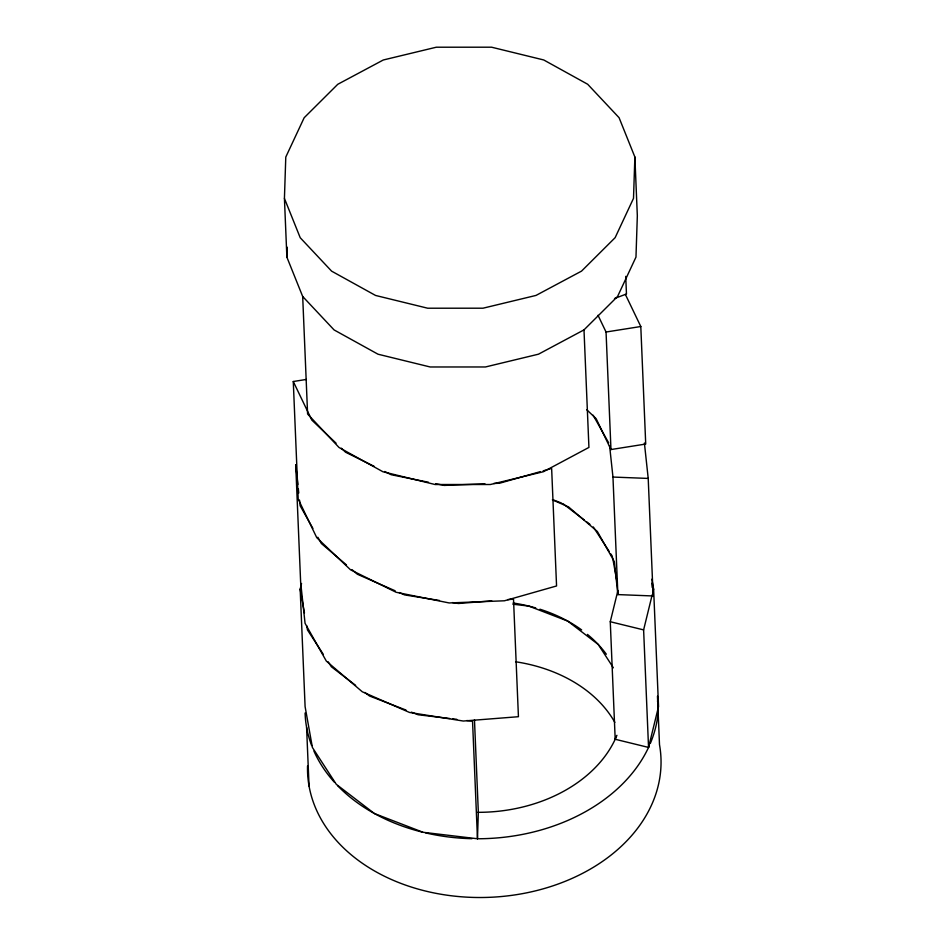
<?xml version="1.0" encoding="UTF-8"?>
<svg xmlns="http://www.w3.org/2000/svg" width="944" height="944" viewBox="0 0 944 944"><rect width="100%" height="100%" fill="white"/><g stroke="black" fill="none" stroke-linecap="round" stroke-linejoin="round"><path stroke-width="1.42" d="M284.427 198.405L285.784 157.07L304.157 117.752L337.763 84.299L383.288 59.991L436.293 47.212L491.576 47.2L543.744 59.968L587.675 84.252L619.075 117.693L634.875 157.011L637.33 215.775L635.973 257.11L617.6 296.428L583.994 329.881L538.469 354.189L485.464 366.968L430.181 366.98L378.013 354.212L334.082 329.928L302.682 296.487L286.882 257.169L284.427 198.405L300.216 237.723L331.615 271.152L375.547 295.448L427.715 308.216L482.998 308.204L536.003 295.425L581.539 271.117L615.134 237.664L633.507 198.346L634.875 157.011M286.882 257.169L287.212 247.198M301.549 583.486L300.168 589.115L305.101 706.655L312.405 747.483L336.288 784.311L374.426 813.539L423.077 832.289L477.475 838.756L478.337 812.324L474.466 719.765M651.844 579.203L653.614 589.056L658.534 706.596L648.54 747.424L615.193 739.27L610.272 621.73L617.919 590.484M615.193 739.27L615.889 736.426M648.54 747.424L643.619 629.884L652.233 594.685M652.918 591.876L653.614 589.056M614.509 298.505L626.462 293.997L625.73 276.368M540.369 471.634L499.529 483.245L493.712 483.481M543.189 470.832L551.638 468.425L556.559 585.964L504.462 600.785L449.167 602.956L396.114 592.266L350.484 569.763L316.747 537.643L298.198 499.046L293.277 381.518L306.304 379.453M598.012 315.284L606.048 332.017L640.799 326.518L645.72 444.046L610.969 449.545L596.136 418.676L586.79 409.779M491.741 600.88L458.383 603.499L452.565 602.567M507.707 599.629L513.512 599.169L518.433 716.708L463.303 721.039L409.507 712.449L362.295 691.787L326.317 661.071L305.065 623.311L300.64 582.2L295.708 464.66L297.856 484.508M484.98 483.824L444.246 485.417L435.644 483.682M609.576 445.603L612.963 477.062L648.209 478.431L653.142 595.971L617.883 594.59L614.343 561.704L597.351 531.496L568.559 506.928L552.37 499.836M512.852 604.195L528.805 606.083L567.722 621.093L598.236 644.469L613.364 667.797M449.639 718.49L418.145 714.761L411.395 712.154M452.506 718.832L456.802 719.34M466.82 720.532L472.543 721.216L477.475 838.756M439.479 600.478L404.575 594.909L399.182 592.549M428.47 482.242L391.194 474.726L384.668 471.516M610.272 621.73L643.619 629.884M553.408 499.931L561.456 503.034M405.991 710.065L369.505 695.999L364.88 692.459M395.135 590.779L357.375 574.247L351.923 569.598M374.237 466.371L345.563 452.223L341.339 448.211M562.801 503.553L584.265 520.014M586.531 521.737L589.917 524.345M355.64 685.368L331.368 666.771L328.182 661.862M346.472 564.949L321.385 543.532L317.845 537.242M336.076 443.184L311.827 420.104L293.277 381.518M593.304 526.941L609.234 551.485M610.827 553.939L612.42 556.405M323.403 654.499L307.473 629.943L306.717 625.719M593.127 415.218L608.715 442.913M312.889 528.428L300.145 505.772L299.531 500.108M625.341 294.351L640.799 326.518M657.531 700.967L658.287 705.192M612.668 557.821L616.998 581.964M300.168 589.115L304.452 613.045M644.398 442.996L648.209 478.431M651.761 583.215L652.221 587.463M652.835 593.139L653.142 595.971M298.304 488.768L298.764 493.016M657.472 696.212L659.502 744.698A176.847 132.042 -2.4 0 1 494.184 897.083A176.847 132.042 -2.4 0 1 307.543 765.985M612.963 477.062L617.883 594.59M606.048 332.017L610.969 449.545M583.994 329.881L588.926 447.421L543.402 471.729L490.396 484.508L435.101 484.52L382.934 471.752L339.002 447.468L307.602 414.027L302.682 296.487M306.588 727.328L309.054 786.092M515.601 661.768A141.47 105.634 -2.4 0 1 614.839 722.372M658.334 710.372A176.847 132.042 -2.4 0 1 650.298 743.483M649.13 746.138A176.847 132.042 -2.4 0 1 477.735 838.756M471.929 838.685A176.847 132.042 -2.4 0 1 425.567 832.891M422.747 832.219A176.847 132.042 -2.4 0 1 337.539 785.62M334.53 782.387A176.847 132.042 -2.4 0 1 313.915 751.058M311.65 745.571A176.847 132.042 -2.4 0 1 305.089 713.003M616.928 735.317A141.47 105.634 -2.4 0 1 477.747 812.324M513.135 602.992A141.47 105.634 -2.4 0 1 535.72 607.936M539.944 609.21A141.47 105.634 -2.4 0 1 581.657 629.931M587.451 634.415A141.47 105.634 -2.4 0 1 606.331 654.227"/></g></svg>
